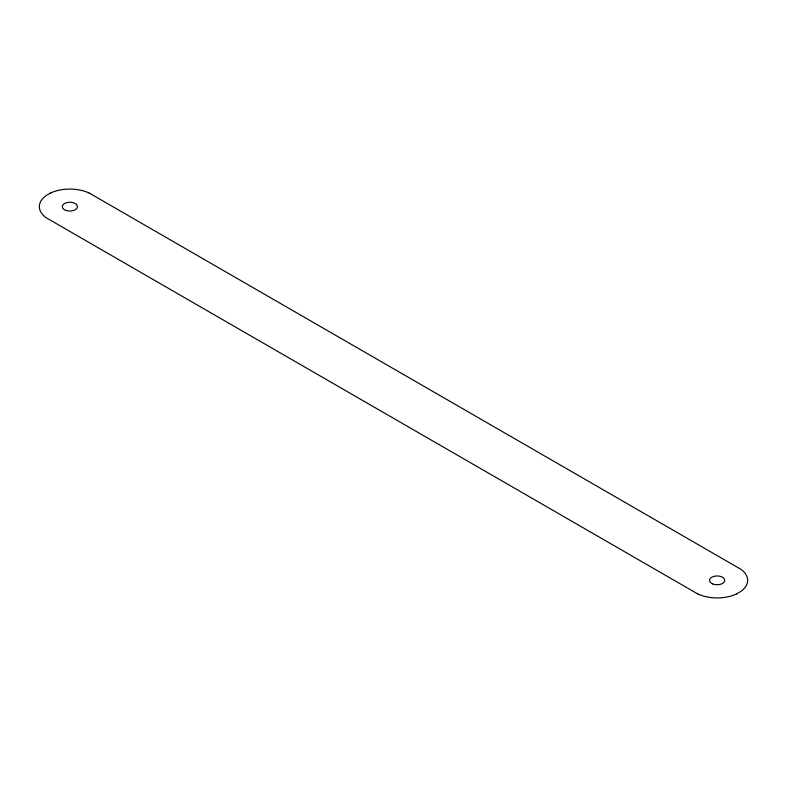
<?xml version="1.0" encoding="UTF-8"?>
<svg xmlns="http://www.w3.org/2000/svg" width="787" height="787" viewBox="0 0 787 787"><rect width="100%" height="100%" fill="white"/><g stroke="black" fill="none" stroke-linecap="round" stroke-linejoin="round"><path stroke-width="1.18" d="M50.604 192.982L46.197 195.53A30.467 17.589 0 0 0 46.207 217.763L697.872 594.018M736.396 594.018L740.803 591.47A30.467 17.589 0 0 0 740.793 569.237L89.128 192.982M736.425 593.978A30.467 17.589 0 0 1 697.931 593.978M50.575 193.022A30.467 17.589 0 0 1 89.069 193.022M712.707 583.934A7.624 4.407 0 0 0 724.729 580.776A7.624 4.407 0 0 0 713.976 576.34A7.624 4.407 0 0 0 712.707 583.934M66.049 210.463A7.624 4.407 0 0 0 77.49 206.647A7.624 4.407 0 0 0 66.049 202.839A7.624 4.407 0 0 0 66.049 210.463"/></g></svg>
